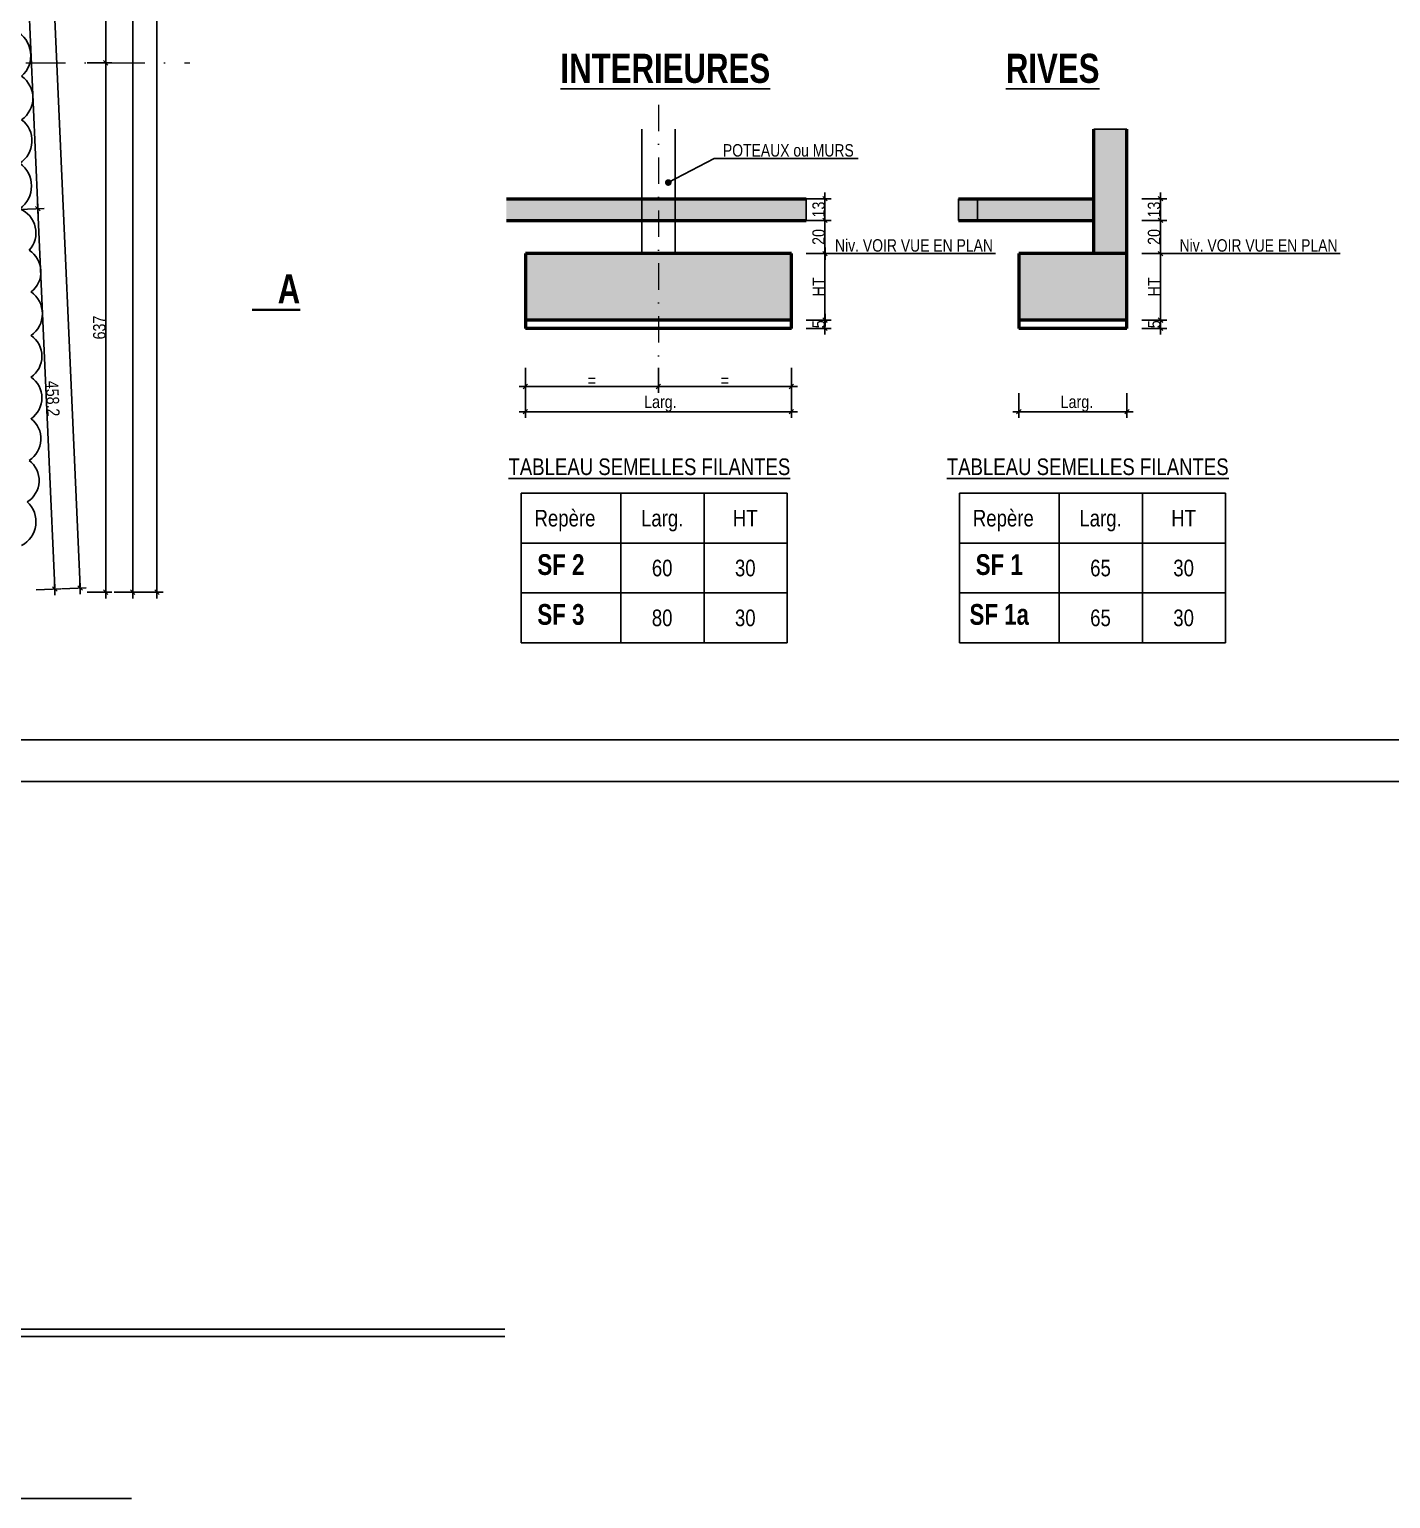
# Model space of a CAD drawing. Header units: centimetres. Extents: x -4990 to 114398, y -61489 to -12305.
# Drawn here: x 58459 to 60097, y -21877 to -20109 of the extents above; entities that cross this region are included whole.
import ezdxf
from ezdxf.enums import TextEntityAlignment as Align

# ---------------------------------------------------------------- set-up
doc = ezdxf.new("R2010")
doc.units = ezdxf.units.CM
doc.header["$LTSCALE"] = 0.5
doc.linetypes.add('TIRETPT2', pattern=[12.7, 6.35, -3.175, 0, -3.175])
doc.linetypes.add('TIRETPTX2', pattern=[50.8, 25.4, -12.7, 0, -12.7])
doc.layers.get('DEFPOINTS').update_dxf_attribs({"linetype": 'CONTINUOUS'})
for name, color, linetype in [('01_cote_gen', 4, 'CONTINUOUS'), ('01_linteaux', 2, 'CONTINUOUS'), ('01_poch_murs', 253, 'CONTINUOUS'), ('01_poch_poteaux', 250, 'CONTINUOUS'), ('01_texte', 230, 'CONTINUOUS'), ('AA_COTES', 2, 'CONTINUOUS')]:
    doc.layers.add(name, color=color, linetype=linetype)
doc.layers.add('01_murs_coup', color=5, linetype='CONTINUOUS', lineweight=60)
doc.layers.add('01_tram_axes', color=2, linetype='TIRETPTX2', lineweight=9)
doc.styles.add('impact', font='impact.ttf')
doc.styles.add('MATTE_TXT', font='arial.ttf')
doc.styles.add('STYLE2', font='ARIALN.TTF')
doc.dimstyles.new('JB25', dxfattribs={"dimscale": 0.1, "dimtxt": 150, "dimasz": 15, "dimexe": 0.1, "dimexo": 0.1, "dimgap": 0.09, "dimtad": 1, "dimdec": 1, "dimlfac": 0.5, "dimdsep": 46, "dimtxsty": 'STYLE2', "dimblk1": 'BOND_G', "dimblk2": 'BOND_D', "dimsah": 1, "dimcen": 1.5, "dimdle": 0.01, "dimse1": 1, "dimse2": 1, "dimclrd": 4, "dimclre": 2, "dimclrt": 6, "dimazin": 2, "dimtfac": 2.333333, "dimtdec": 1, "dimtix": 1, "dimtmove": 2, "dimatfit": 3, "dimldrblk": 'BOND_G', "dimfxl": 1, "dimtolj": 1, "dimtzin": 0, "dimarcsym": 0})
doc.dimstyles.new('JB50', dxfattribs={"dimscale": 0.1, "dimtxt": 150, "dimasz": 15, "dimexe": 0.1, "dimexo": 0.1, "dimgap": 0.09, "dimtad": 1, "dimdec": 1, "dimdsep": 46, "dimtxsty": 'STYLE2', "dimblk1": 'BOND_G', "dimblk2": 'BOND_D', "dimsah": 1, "dimcen": 1.5, "dimdle": 0.01, "dimse1": 1, "dimse2": 1, "dimclrd": 4, "dimclre": 2, "dimclrt": 6, "dimazin": 2, "dimtfac": 2.333333, "dimtdec": 1, "dimtix": 1, "dimtmove": 2, "dimatfit": 3, "dimldrblk": 'BOND_G', "dimfxl": 1, "dimtolj": 1, "dimtzin": 0, "dimarcsym": 0})

# ---------------------------------------------------------------- blocks, each defined once
blk = doc.blocks.new('BOND_G')
at = {"layer": 'AA_COTES', "color": 0}
for p, q in [((0, -5), (0, 15)), ((5, 0), (-5, 0)), ((1.8, 1.8), (-1.8, -1.8))]:
    blk.add_line(p, q, dxfattribs=at)
blk = doc.blocks.new('BOND_D')
at = {"layer": 'AA_COTES', "color": 0}
for p, q in [((5, 0), (-5, 0)), ((-1.8, -1.8), (1.8, 1.8)), ((0, 5), (0, -15))]:
    blk.add_line(p, q, dxfattribs=at)
blk = doc.blocks.new('*D976')
at = {"layer": '01_cote_gen', "color": 4, "lineweight": -2, "transparency": 16777216}
blk.add_line((58441.5, -19691.7), (58469.5, -20323.7), dxfattribs=at)
at = {"layer": 'DEFPOINTS', "color": 0, "transparency": 16777216}
for p in [(58355.6, -19694), (58383.8, -20329), (58469.5, -20325.2)]:
    blk.add_point(p, dxfattribs=at)
at = {"layer": '01_cote_gen', "color": 4, "lineweight": -2, "transparency": 16777216, "xscale": 1.5, "yscale": 1.5, "zscale": 1.5}
for name, p, rotation in [('BOND_G', (58441.4, -19690.2), 92.53888375303768), ('BOND_D', (58469.5, -20325.2), 272.5388837530377)]:
    blk.add_blockref(name, p, dxfattribs=dict(at, rotation=rotation))
at = {"layer": '01_cote_gen', "color": 6, "transparency": 16777216, "insert": (58463.1, -20007.4), "char_height": 15, "attachment_point": 5, "rotation": 272.5389, "style": 'STYLE2'}
blk.add_mtext('\\A1;635.6', dxfattribs=at)
blk = doc.blocks.new('*D978')
at = {"layer": '01_cote_gen', "color": 4, "lineweight": -2, "transparency": 16777216}
blk.add_line((58469.6, -20326.7), (58489.8, -20781.4), dxfattribs=at)
at = {"layer": 'DEFPOINTS', "color": 0, "transparency": 16777216}
for p in [(58383.8, -20329), (58404.1, -20786.7), (58489.8, -20782.9)]:
    blk.add_point(p, dxfattribs=at)
at = {"layer": '01_cote_gen', "color": 4, "lineweight": -2, "transparency": 16777216, "xscale": 1.5, "yscale": 1.5, "zscale": 1.5}
for name, p, rotation in [('BOND_G', (58469.5, -20325.2), 92.53888375313946), ('BOND_D', (58489.8, -20782.9), 272.5388837531395)]:
    blk.add_blockref(name, p, dxfattribs=dict(at, rotation=rotation))
at = {"layer": '01_cote_gen', "color": 6, "transparency": 16777216, "insert": (58487.4, -20553.7), "char_height": 15, "attachment_point": 5, "rotation": 272.5389, "style": 'STYLE2'}
blk.add_mtext('\\A1;458.2', dxfattribs=at)
blk = doc.blocks.new('*D979')
at = {"layer": '01_cote_gen', "color": 4, "lineweight": -2, "transparency": 16777216}
blk.add_line((58451.9, -19238.1), (58520.3, -20780.1), dxfattribs=at)
at = {"layer": 'DEFPOINTS', "color": 0, "transparency": 16777216}
for p in [(58335.6, -19241.7), (58404.1, -20786.7), (58520.3, -20781.6)]:
    blk.add_point(p, dxfattribs=at)
at = {"layer": '01_cote_gen', "color": 4, "lineweight": -2, "transparency": 16777216, "xscale": 1.5, "yscale": 1.5, "zscale": 1.5}
for name, p, rotation in [('BOND_G', (58451.8, -19236.6), 92.5388837530369), ('BOND_D', (58520.3, -20781.6), 272.5388837530369)]:
    blk.add_blockref(name, p, dxfattribs=dict(at, rotation=rotation))
at = {"layer": '01_cote_gen', "color": 6, "transparency": 16777216, "insert": (58493.7, -20008.7), "char_height": 15, "attachment_point": 5, "rotation": 272.5389, "style": 'STYLE2'}
blk.add_mtext('\\A1;1546.5', dxfattribs=at)
blk = doc.blocks.new('*D980')
at = {"layer": '01_cote_gen', "color": 4, "lineweight": -2, "transparency": 16777216}
blk.add_line((58551.2, -20151.2), (58551.2, -20785.2), dxfattribs=at)
at = {"layer": 'DEFPOINTS', "color": 0, "transparency": 16777216}
for p in [(58568.9, -20149.7), (58404.1, -20786.7), (58551.2, -20786.7)]:
    blk.add_point(p, dxfattribs=at)
at = {"layer": '01_cote_gen', "color": 4, "lineweight": -2, "transparency": 16777216, "xscale": 1.5, "yscale": 1.5, "zscale": 1.5}
for name, p, rotation in [('BOND_G', (58551.2, -20149.7), 90), ('BOND_D', (58551.2, -20786.7), 270)]:
    blk.add_blockref(name, p, dxfattribs=dict(at, rotation=rotation))
at = {"layer": '01_cote_gen', "color": 6, "transparency": 16777216, "insert": (58543.6, -20468.2), "char_height": 15, "attachment_point": 5, "rotation": 90, "style": 'STYLE2'}
blk.add_mtext('\\A1;637', dxfattribs=at)
blk = doc.blocks.new('*D981')
at = {"layer": '01_cote_gen', "color": 4, "lineweight": -2, "transparency": 16777216}
blk.add_line((58551.2, -19243.2), (58551.2, -20148.2), dxfattribs=at)
at = {"layer": 'DEFPOINTS', "color": 0, "transparency": 16777216}
for p in [(58335.6, -19241.7), (58528.7, -20149.7), (58551.2, -20149.7)]:
    blk.add_point(p, dxfattribs=at)
at = {"layer": '01_cote_gen', "color": 4, "lineweight": -2, "transparency": 16777216, "xscale": 1.5, "yscale": 1.5, "zscale": 1.5}
for name, p, rotation in [('BOND_G', (58551.2, -19241.7), 90), ('BOND_D', (58551.2, -20149.7), 270)]:
    blk.add_blockref(name, p, dxfattribs=dict(at, rotation=rotation))
at = {"layer": '01_cote_gen', "color": 6, "transparency": 16777216, "insert": (58543.6, -19695.7), "char_height": 15, "attachment_point": 5, "rotation": 90, "style": 'STYLE2'}
blk.add_mtext('\\A1;908', dxfattribs=at)
blk = doc.blocks.new('*D982')
at = {"layer": '01_cote_gen', "color": 4, "lineweight": -2, "transparency": 16777216}
blk.add_line((58583.7, -19243.2), (58583.7, -20785.2), dxfattribs=at)
at = {"layer": 'DEFPOINTS', "color": 0, "transparency": 16777216}
for p in [(58528.7, -19241.7), (58558.7, -20786.7), (58583.7, -20786.7)]:
    blk.add_point(p, dxfattribs=at)
at = {"layer": '01_cote_gen', "color": 4, "lineweight": -2, "transparency": 16777216, "xscale": 1.5, "yscale": 1.5, "zscale": 1.5}
for name, p, rotation in [('BOND_G', (58583.7, -19241.7), 90), ('BOND_D', (58583.7, -20786.7), 270)]:
    blk.add_blockref(name, p, dxfattribs=dict(at, rotation=rotation))
at = {"layer": '01_cote_gen', "color": 6, "transparency": 16777216, "insert": (58576.1, -20014.2), "char_height": 15, "attachment_point": 5, "rotation": 90, "style": 'STYLE2'}
blk.add_mtext('\\A1;1545', dxfattribs=at)
blk = doc.blocks.new('*D1045')
at = {"layer": '01_cote_gen', "color": 4, "lineweight": -2, "transparency": 16777216}
blk.add_line((58612.8, -18723.2), (58612.8, -20785.2), dxfattribs=at)
at = {"layer": 'DEFPOINTS', "color": 0, "transparency": 16777216}
for p in [(58561.2, -18721.7), (58528.7, -20786.7), (58612.8, -20786.7)]:
    blk.add_point(p, dxfattribs=at)
at = {"layer": '01_cote_gen', "color": 4, "lineweight": -2, "transparency": 16777216, "xscale": 1.5, "yscale": 1.5, "zscale": 1.5}
for name, p, rotation in [('BOND_G', (58612.8, -18721.7), 90), ('BOND_D', (58612.8, -20786.7), 270)]:
    blk.add_blockref(name, p, dxfattribs=dict(at, rotation=rotation))
at = {"layer": '01_cote_gen', "color": 6, "transparency": 16777216, "insert": (58605.2, -19754.2), "char_height": 15, "attachment_point": 5, "rotation": 90, "style": 'STYLE2'}
blk.add_mtext('\\A1;2065', dxfattribs=at)
blk = doc.blocks.new('*D1088')
at = {"layer": '01_poch_poteaux', "color": 4, "lineweight": -2, "transparency": 16777216}
blk.add_line((59374.6, -20539.2), (59217.6, -20539.2), dxfattribs=at)
at = {"layer": 'DEFPOINTS', "color": 0, "transparency": 16777216}
for p in [(59376.1, -20469.2), (59216.1, -20481.2), (59216.1, -20539.2)]:
    blk.add_point(p, dxfattribs=at)
at = {"layer": '01_poch_poteaux', "color": 4, "lineweight": -2, "transparency": 16777216, "xscale": 1.5, "yscale": 1.5, "zscale": 1.5, "rotation": 180}
blk.add_blockref('BOND_D', (59216.1, -20539.2), dxfattribs=at)
at = {"layer": '01_poch_poteaux', "color": 4, "lineweight": -2, "transparency": 16777216, "xscale": 1.5, "yscale": 1.5, "zscale": 1.5}
blk.add_blockref('BOND_G', (59376.1, -20539.2), dxfattribs=at)
at = {"layer": '01_poch_poteaux', "color": 6, "transparency": 16777216, "insert": (59296.1, -20531.7), "char_height": 15, "attachment_point": 5, "style": 'STYLE2'}
blk.add_mtext('\\A1;=', dxfattribs=at)
blk = doc.blocks.new('*D1089')
at = {"layer": '01_poch_poteaux', "color": 4, "lineweight": -2, "transparency": 16777216}
blk.add_line((59214.6, -20539.2), (59057.6, -20539.2), dxfattribs=at)
at = {"layer": 'DEFPOINTS', "color": 0, "transparency": 16777216}
for p in [(59216.1, -20469.2), (59056.1, -20481.2), (59056.1, -20539.2)]:
    blk.add_point(p, dxfattribs=at)
at = {"layer": '01_poch_poteaux', "color": 4, "lineweight": -2, "transparency": 16777216, "xscale": 1.5, "yscale": 1.5, "zscale": 1.5, "rotation": 180}
blk.add_blockref('BOND_D', (59056.1, -20539.2), dxfattribs=at)
at = {"layer": '01_poch_poteaux', "color": 4, "lineweight": -2, "transparency": 16777216, "xscale": 1.5, "yscale": 1.5, "zscale": 1.5}
blk.add_blockref('BOND_G', (59216.1, -20539.2), dxfattribs=at)
at = {"layer": '01_poch_poteaux', "color": 6, "transparency": 16777216, "insert": (59136.1, -20531.7), "char_height": 15, "attachment_point": 5, "style": 'STYLE2'}
blk.add_mtext('\\A1;=', dxfattribs=at)
blk = doc.blocks.new('*D1087')
at = {"layer": '01_cote_gen', "color": 4, "lineweight": -2, "transparency": 16777216}
blk.add_line((59416.5, -20314.7), (59416.5, -20337.7), dxfattribs=at)
at = {"layer": 'DEFPOINTS', "color": 0, "transparency": 16777216}
for p in [(59394, -20313.2), (59394, -20339.2), (59416.5, -20339.2)]:
    blk.add_point(p, dxfattribs=at)
at = {"layer": '01_cote_gen', "color": 4, "lineweight": -2, "transparency": 16777216, "xscale": 1.5, "yscale": 1.5, "zscale": 1.5}
for name, p, rotation in [('BOND_G', (59416.5, -20313.2), 90), ('BOND_D', (59416.5, -20339.2), 270)]:
    blk.add_blockref(name, p, dxfattribs=dict(at, rotation=rotation))
at = {"layer": '01_cote_gen', "color": 6, "transparency": 16777216, "insert": (59408.9, -20326.2), "char_height": 15, "attachment_point": 5, "rotation": 90, "style": 'STYLE2'}
blk.add_mtext('\\A1;13', dxfattribs=at)
blk = doc.blocks.new('*D1090')
at = {"layer": '01_cote_gen', "color": 4, "lineweight": -2, "transparency": 16777216}
blk.add_line((59416.5, -20340.7), (59416.5, -20377.7), dxfattribs=at)
at = {"layer": 'DEFPOINTS', "color": 0, "transparency": 16777216}
for p in [(59394, -20339.2), (59376.1, -20379.2), (59416.5, -20379.2)]:
    blk.add_point(p, dxfattribs=at)
at = {"layer": '01_cote_gen', "color": 4, "lineweight": -2, "transparency": 16777216, "xscale": 1.5, "yscale": 1.5, "zscale": 1.5}
for name, p, rotation in [('BOND_G', (59416.5, -20339.2), 90), ('BOND_D', (59416.5, -20379.2), 270)]:
    blk.add_blockref(name, p, dxfattribs=dict(at, rotation=rotation))
at = {"layer": '01_cote_gen', "color": 6, "transparency": 16777216, "insert": (59408.9, -20359.2), "char_height": 15, "attachment_point": 5, "rotation": 90, "style": 'STYLE2'}
blk.add_mtext('\\A1;20', dxfattribs=at)
blk = doc.blocks.new('*D1092')
at = {"layer": '01_cote_gen', "color": 4, "lineweight": -2, "transparency": 16777216}
blk.add_line((59374.6, -20569.5), (59057.6, -20569.5), dxfattribs=at)
at = {"layer": 'DEFPOINTS', "color": 0, "transparency": 16777216}
for p in [(59056.1, -20546.7), (59376.1, -20546.7), (59056.1, -20569.5)]:
    blk.add_point(p, dxfattribs=at)
at = {"layer": '01_cote_gen', "color": 4, "lineweight": -2, "transparency": 16777216, "xscale": 1.5, "yscale": 1.5, "zscale": 1.5, "rotation": 180}
blk.add_blockref('BOND_D', (59056.1, -20569.5), dxfattribs=at)
at = {"layer": '01_cote_gen', "color": 4, "lineweight": -2, "transparency": 16777216, "xscale": 1.5, "yscale": 1.5, "zscale": 1.5}
blk.add_blockref('BOND_G', (59376.1, -20569.5), dxfattribs=at)
at = {"layer": '01_cote_gen', "color": 6, "transparency": 16777216, "insert": (59216.1, -20559.8), "char_height": 15, "attachment_point": 5, "style": 'STYLE2'}
blk.add_mtext('\\A1; Larg.', dxfattribs=at)
blk = doc.blocks.new('*D1091')
at = {"layer": '01_cote_gen', "color": 4, "lineweight": -2, "transparency": 16777216}
blk.add_line((59416.5, -20460.7), (59416.5, -20467.7), dxfattribs=at)
at = {"layer": 'DEFPOINTS', "color": 0, "transparency": 16777216}
for p in [(59376.1, -20459.2), (59376.1, -20469.2), (59416.5, -20469.2)]:
    blk.add_point(p, dxfattribs=at)
at = {"layer": '01_cote_gen', "color": 4, "lineweight": -2, "transparency": 16777216, "xscale": 1.5, "yscale": 1.5, "zscale": 1.5}
for name, p, rotation in [('BOND_G', (59416.5, -20459.2), 90), ('BOND_D', (59416.5, -20469.2), 270)]:
    blk.add_blockref(name, p, dxfattribs=dict(at, rotation=rotation))
at = {"layer": '01_cote_gen', "color": 6, "transparency": 16777216, "insert": (59408.9, -20464.2), "char_height": 15, "attachment_point": 5, "rotation": 90, "style": 'STYLE2'}
blk.add_mtext('\\A1;5', dxfattribs=at)
blk = doc.blocks.new('*D1093')
at = {"layer": '01_cote_gen', "color": 4, "lineweight": -2, "transparency": 16777216}
blk.add_line((59416.5, -20380.7), (59416.5, -20457.7), dxfattribs=at)
at = {"layer": 'DEFPOINTS', "color": 0, "transparency": 16777216}
for p in [(59394, -20379.2), (59394, -20459.2), (59416.5, -20459.2)]:
    blk.add_point(p, dxfattribs=at)
at = {"layer": '01_cote_gen', "color": 4, "lineweight": -2, "transparency": 16777216, "xscale": 1.5, "yscale": 1.5, "zscale": 1.5}
for name, p, rotation in [('BOND_G', (59416.5, -20379.2), 90), ('BOND_D', (59416.5, -20459.2), 270)]:
    blk.add_blockref(name, p, dxfattribs=dict(at, rotation=rotation))
at = {"layer": '01_cote_gen', "color": 6, "transparency": 16777216, "insert": (59409, -20419.2), "char_height": 15, "attachment_point": 5, "rotation": 90, "style": 'STYLE2'}
blk.add_mtext('\\A1;HT', dxfattribs=at)
blk = doc.blocks.new('*D1094')
at = {"layer": '01_cote_gen', "color": 4, "lineweight": -2, "transparency": 16777216}
blk.add_line((59820.2, -20314.7), (59820.2, -20337.7), dxfattribs=at)
at = {"layer": 'DEFPOINTS', "color": 0, "transparency": 16777216}
for p in [(59797.7, -20313.2), (59797.7, -20339.2), (59820.2, -20339.2)]:
    blk.add_point(p, dxfattribs=at)
at = {"layer": '01_cote_gen', "color": 4, "lineweight": -2, "transparency": 16777216, "xscale": 1.5, "yscale": 1.5, "zscale": 1.5}
for name, p, rotation in [('BOND_G', (59820.2, -20313.2), 90), ('BOND_D', (59820.2, -20339.2), 270)]:
    blk.add_blockref(name, p, dxfattribs=dict(at, rotation=rotation))
at = {"layer": '01_cote_gen', "color": 6, "transparency": 16777216, "insert": (59812.5, -20326.2), "char_height": 15, "attachment_point": 5, "rotation": 90, "style": 'STYLE2'}
blk.add_mtext('\\A1;13', dxfattribs=at)
blk = doc.blocks.new('*D1095')
at = {"layer": '01_cote_gen', "color": 4, "lineweight": -2, "transparency": 16777216}
blk.add_line((59820.2, -20340.7), (59820.2, -20377.7), dxfattribs=at)
at = {"layer": 'DEFPOINTS', "color": 0, "transparency": 16777216}
for p in [(59797.7, -20339.2), (59779.8, -20379.2), (59820.2, -20379.2)]:
    blk.add_point(p, dxfattribs=at)
at = {"layer": '01_cote_gen', "color": 4, "lineweight": -2, "transparency": 16777216, "xscale": 1.5, "yscale": 1.5, "zscale": 1.5}
for name, p, rotation in [('BOND_G', (59820.2, -20339.2), 90), ('BOND_D', (59820.2, -20379.2), 270)]:
    blk.add_blockref(name, p, dxfattribs=dict(at, rotation=rotation))
at = {"layer": '01_cote_gen', "color": 6, "transparency": 16777216, "insert": (59812.5, -20359.2), "char_height": 15, "attachment_point": 5, "rotation": 90, "style": 'STYLE2'}
blk.add_mtext('\\A1;20', dxfattribs=at)
blk = doc.blocks.new('*D1096')
at = {"layer": '01_cote_gen', "color": 4, "lineweight": -2, "transparency": 16777216}
blk.add_line((59778.3, -20569.5), (59651.3, -20569.5), dxfattribs=at)
at = {"layer": 'DEFPOINTS', "color": 0, "transparency": 16777216}
for p in [(59649.8, -20546.7), (59779.8, -20546.7), (59649.8, -20569.5)]:
    blk.add_point(p, dxfattribs=at)
at = {"layer": '01_cote_gen', "color": 4, "lineweight": -2, "transparency": 16777216, "xscale": 1.5, "yscale": 1.5, "zscale": 1.5, "rotation": 180}
blk.add_blockref('BOND_D', (59649.8, -20569.5), dxfattribs=at)
at = {"layer": '01_cote_gen', "color": 4, "lineweight": -2, "transparency": 16777216, "xscale": 1.5, "yscale": 1.5, "zscale": 1.5}
blk.add_blockref('BOND_G', (59779.8, -20569.5), dxfattribs=at)
at = {"layer": '01_cote_gen', "color": 6, "transparency": 16777216, "insert": (59714.8, -20559.8), "char_height": 15, "attachment_point": 5, "style": 'STYLE2'}
blk.add_mtext('\\A1;  Larg.', dxfattribs=at)
blk = doc.blocks.new('*D1097')
at = {"layer": '01_cote_gen', "color": 4, "lineweight": -2, "transparency": 16777216}
blk.add_line((59820.2, -20460.7), (59820.2, -20467.7), dxfattribs=at)
at = {"layer": 'DEFPOINTS', "color": 0, "transparency": 16777216}
for p in [(59779.8, -20459.2), (59779.8, -20469.2), (59820.2, -20469.2)]:
    blk.add_point(p, dxfattribs=at)
at = {"layer": '01_cote_gen', "color": 4, "lineweight": -2, "transparency": 16777216, "xscale": 1.5, "yscale": 1.5, "zscale": 1.5}
for name, p, rotation in [('BOND_G', (59820.2, -20459.2), 90), ('BOND_D', (59820.2, -20469.2), 270)]:
    blk.add_blockref(name, p, dxfattribs=dict(at, rotation=rotation))
at = {"layer": '01_cote_gen', "color": 6, "transparency": 16777216, "insert": (59812.6, -20464.2), "char_height": 15, "attachment_point": 5, "rotation": 90, "style": 'STYLE2'}
blk.add_mtext('\\A1;5', dxfattribs=at)
blk = doc.blocks.new('*D1098')
at = {"layer": '01_cote_gen', "color": 4, "lineweight": -2, "transparency": 16777216}
blk.add_line((59820.2, -20380.7), (59820.2, -20457.7), dxfattribs=at)
at = {"layer": 'DEFPOINTS', "color": 0, "transparency": 16777216}
for p in [(59797.7, -20379.2), (59797.7, -20459.2), (59820.2, -20459.2)]:
    blk.add_point(p, dxfattribs=at)
at = {"layer": '01_cote_gen', "color": 4, "lineweight": -2, "transparency": 16777216, "xscale": 1.5, "yscale": 1.5, "zscale": 1.5}
for name, p, rotation in [('BOND_G', (59820.2, -20379.2), 90), ('BOND_D', (59820.2, -20459.2), 270)]:
    blk.add_blockref(name, p, dxfattribs=dict(at, rotation=rotation))
at = {"layer": '01_cote_gen', "color": 6, "transparency": 16777216, "insert": (59812.7, -20419.2), "char_height": 15, "attachment_point": 5, "rotation": 90, "style": 'STYLE2'}
blk.add_mtext('\\A1;HT', dxfattribs=at)

msp = doc.modelspace()

# ---------------------------------------------------------------- hatches: boundary and pattern name
at = {"layer": '01_poch_murs'}
h = msp.add_hatch(color=256, dxfattribs=at)
h.dxf.hatch_style = 1
h.paths.add_polyline_path([(59779.792, -20229.656), (59739.792, -20229.656), (59739.792, -20379.245), (59779.792, -20379.245)])
h = msp.add_hatch(color=256, dxfattribs=at)
h.dxf.hatch_style = 1
h.paths.add_polyline_path([(59394.041, -20313.248), (59033.34, -20313.246), (59033.34, -20339.246), (59394.041, -20339.248)])
h.paths.add_polyline_path([(59376.134, -20379.245), (59056.134, -20379.245), (59056.134, -20459.245), (59376.134, -20459.245)])
h = msp.add_hatch(color=256, dxfattribs=at)
h.dxf.hatch_style = 1
h.paths.add_polyline_path([(59739.792, -20313.247), (59576.998, -20313.246), (59576.998, -20339.246), (59739.792, -20339.247)])
h.paths.add_polyline_path([(59779.792, -20379.245), (59649.792, -20379.245), (59649.792, -20459.245), (59779.792, -20459.245)])

# ---------------------------------------------------------------- linework, layer by layer
at = {"layer": '01_cote_gen'}
for p, q in [((60530.567, -21014.429), (55297.934, -21014.429)), ((58059.454, -21673.507), (59031.299, -21673.507)), ((58065.454, -21682.507), (59031.299, -21682.507)), ((55678.192, -21877.492), (58582.087, -21877.492))]:
    msp.add_line(p, q, dxfattribs=at)
at = {"layer": '01_linteaux'}
for p, q in [((59196.134, -20379.245), (59196.134, -20229.656)), ((59236.134, -20379.245), (59236.134, -20229.656))]:
    msp.add_line(p, q, dxfattribs=at)
at = {"layer": '01_murs_coup', "linetype": 'TIRETPT2', "lineweight": 0, "ltscale": 15}
msp.add_line((57215.532, -20149.725), (58652.48, -20149.725), dxfattribs=at)
at = {"layer": '01_murs_coup', "linetype": 'Continuous', "lineweight": 50}
for p, q in [((59739.792, -20379.245), (59739.792, -20229.656)), ((59779.792, -20379.245), (59779.792, -20229.656)), ((59033.34, -20313.246), (59394.042, -20313.248)), ((59576.998, -20313.246), (59739.792, -20313.247)), ((59033.34, -20339.246), (59394.042, -20339.248)), ((59576.998, -20339.246), (59739.792, -20339.247)), ((59376.134, -20379.245), (59056.134, -20379.245)), ((59056.134, -20379.245), (59056.134, -20469.245)), ((59376.134, -20469.245), (59376.134, -20379.245)), ((59779.792, -20379.245), (59649.792, -20379.245)), ((59649.792, -20379.245), (59649.792, -20469.245)), ((59779.792, -20469.245), (59779.792, -20379.245)), ((59376.134, -20459.245), (59056.134, -20459.245)), ((59376.134, -20469.245), (59056.134, -20469.245)), ((59779.792, -20459.245), (59649.792, -20459.245)), ((59779.792, -20469.245), (59649.792, -20469.245))]:
    msp.add_line(p, q, dxfattribs=at)
at = {"layer": '01_poch_murs'}
for p, q in [((59739.792, -20229.656), (59779.792, -20229.656)), ((59394.042, -20313.248), (59394.041, -20339.248)), ((59576.998, -20313.246), (59576.998, -20339.246)), ((59599.792, -20313.248), (59599.792, -20339.248))]:
    msp.add_line(p, q, dxfattribs=at)
at = {"layer": '01_texte'}
for p, q in [((59283.333, -20264.615), (59227.989, -20293.712)), ((59283.333, -20264.615), (59456.465, -20264.615)), ((59424.042, -20379.245), (59621.771, -20379.245)), ((59827.095, -20379.245), (60036.306, -20379.245)), ((59051.068, -20667.633), (59171.068, -20667.633)), ((59051.068, -20727.633), (59051.068, -20667.633)), ((59171.068, -20667.633), (59271.068, -20667.633)), ((59171.068, -20727.633), (59171.068, -20667.633)), ((59271.068, -20667.633), (59371.068, -20667.633)), ((59271.068, -20727.633), (59271.068, -20667.633)), ((59271.068, -20727.633), (59271.068, -20667.633)), ((59371.068, -20727.633), (59371.068, -20667.633)), ((59578.425, -20667.633), (59698.425, -20667.633)), ((59578.425, -20727.633), (59578.425, -20667.633)), ((59698.425, -20667.633), (59798.425, -20667.633)), ((59698.425, -20727.633), (59698.425, -20667.633)), ((59798.425, -20667.633), (59898.425, -20667.633)), ((59798.425, -20727.633), (59798.425, -20667.633)), ((59798.425, -20727.633), (59798.425, -20667.633)), ((59898.425, -20727.633), (59898.425, -20667.633)), ((59051.068, -20727.633), (59171.068, -20727.633)), ((59051.068, -20787.633), (59051.068, -20727.633)), ((59171.068, -20727.633), (59271.068, -20727.633)), ((59171.068, -20787.633), (59171.068, -20727.633)), ((59271.068, -20727.633), (59371.068, -20727.633)), ((59271.068, -20787.633), (59271.068, -20727.633)), ((59271.068, -20787.633), (59271.068, -20727.633)), ((59371.068, -20787.633), (59371.068, -20727.633)), ((59578.425, -20727.633), (59698.425, -20727.633)), ((59578.425, -20787.633), (59578.425, -20727.633)), ((59698.425, -20727.633), (59798.425, -20727.633)), ((59698.425, -20787.633), (59698.425, -20727.633)), ((59798.425, -20727.633), (59898.425, -20727.633)), ((59798.425, -20787.633), (59798.425, -20727.633)), ((59798.425, -20787.633), (59798.425, -20727.633)), ((59898.425, -20787.633), (59898.425, -20727.633)), ((59051.068, -20787.633), (59171.068, -20787.633)), ((59051.068, -20847.633), (59051.068, -20787.633)), ((59171.068, -20787.633), (59271.068, -20787.633)), ((59171.068, -20847.633), (59171.068, -20787.633)), ((59271.068, -20787.633), (59371.068, -20787.633)), ((59271.068, -20847.633), (59271.068, -20787.633)), ((59271.068, -20847.633), (59271.068, -20787.633)), ((59371.068, -20847.633), (59371.068, -20787.633)), ((59578.425, -20787.633), (59698.425, -20787.633)), ((59578.425, -20847.633), (59578.425, -20787.633)), ((59698.425, -20787.633), (59798.425, -20787.633)), ((59698.425, -20847.633), (59698.425, -20787.633)), ((59798.425, -20787.633), (59898.425, -20787.633)), ((59798.425, -20847.633), (59798.425, -20787.633)), ((59798.425, -20847.633), (59798.425, -20787.633)), ((59898.425, -20847.633), (59898.425, -20787.633)), ((59051.068, -20847.633), (59171.068, -20847.633)), ((59171.068, -20847.633), (59271.068, -20847.633)), ((59271.068, -20847.633), (59371.068, -20847.633)), ((59578.425, -20847.633), (59698.425, -20847.633)), ((59698.425, -20847.633), (59798.425, -20847.633)), ((59798.425, -20847.633), (59898.425, -20847.633)), ((60530.567, -20964.429), (55347.934, -20964.429))]:
    msp.add_line(p, q, dxfattribs=at)
for points in [[(58449.993, -20165.771, 0.52056705), (58443.158, -20111.119, 0.52056705)], [(58449.993, -20218.145, 0.52056705), (58449.993, -20165.771, 0.52056705)], [(58447.715, -20270.52, 0.52056705), (58449.993, -20218.145, 0.52056705)], [(58447.715, -20325.172, 0.52056705), (58447.715, -20270.52, 0.52056705)], [(58459.108, -20375.269, 0.52056705), (58447.715, -20325.172, 0.52056705)], [(58459.108, -20628.034, 0.52056705), (58461.387, -20577.936, 0.52056705), (58461.387, -20577.936, 0.52056705), (58461.387, -20527.839, 0.52056705), (58461.387, -20527.839, 0.52056705), (58461.387, -20477.741, 0.52056705), (58461.387, -20477.741, 0.52056705), (58461.387, -20425.367, 0.52056705), (58461.387, -20425.367, 0.52056705), (58459.108, -20375.269, 0.52056705)], [(58456.829, -20678.131, 0.52056705), (58459.108, -20628.034, 0.52056705)], [(58449.993, -20730.506, 0.52056705), (58456.829, -20678.131, 0.52056705)]]:
    msp.add_lwpolyline(points, format="xyb", dxfattribs=at)
at = {"layer": '01_texte', "const_width": 4}
msp.add_lwpolyline([(59225.989, -20293.712, 1), (59229.989, -20293.712, 1)], format="xyb", close=True, dxfattribs=at)
at = {"layer": '01_texte', "const_width": 3}
msp.add_lwpolyline([(58785.486, -20446.82), (58726.985, -20446.82)], dxfattribs=at)
at = {"layer": '01_tram_axes', "linetype": 'TIRETPT2', "ltscale": 10}
msp.add_line((59216.134, -20200.07), (59216.134, -20546.708), dxfattribs=at)

# ---------------------------------------------------------------- block references
at = {"layer": '01_cote_gen', "color": 4, "xscale": 1.5, "yscale": 1.5, "zscale": 1.5}
for name, p, rotation in [('BOND_G', (59416.542, -20379.245), 90), ('BOND_G', (59820.199, -20379.245), 90), ('BOND_D', (59416.542, -20459.245), 270), ('BOND_D', (59820.199, -20459.245), 270)]:
    msp.add_blockref(name, p, dxfattribs=dict(at, rotation=rotation))

# ---------------------------------------------------------------- texts
at = {"layer": '01_texte', "style": 'impact'}
for s, height, p in [('%%UINTERIEURES', 35, (59224.39, -20184.235)), ('%%URIVES', 35, (59690.385, -20184.235)), ('SF 2', 25, (59098.796, -20773.434)), ('SF 1', 25, (59626.153, -20773.434)), ('SF 3', 25, (59098.796, -20833.434)), ('SF 1a', 25, (59626.153, -20833.434))]:
    msp.add_text(s, height=height, dxfattribs=at).set_placement(p, align=Align.BOTTOM_CENTER)
at = {"layer": '01_texte', "style": 'MATTE_TXT', "width": 0.8}
for s, height, p in [('POTEAUX ou MURS', 15, (59372.429, -20266.943)), ('Niv. VOIR VUE EN PLAN', 15, (59523.577, -20381.398)), ('Niv. VOIR VUE EN PLAN', 15, (59938.083, -20381.398)), ('%%UTABLEAU SEMELLES FILANTES', 20, (59205.274, -20651.724)), ('%%UTABLEAU SEMELLES FILANTES', 20, (59732.631, -20651.724)), ('Repère', 20, (59103.714, -20713.576)), ('Repère', 20, (59631.071, -20713.576)), ('Larg.', 20, (59220.611, -20713.576)), ('HT', 20, (59320.611, -20713.576)), ('Larg.', 20, (59747.967, -20713.576)), ('HT', 20, (59847.967, -20713.576)), ('60', 20, (59220.611, -20773.576)), ('30', 20, (59320.611, -20773.576)), ('65', 20, (59747.967, -20773.576)), ('30', 20, (59847.967, -20773.576)), ('80', 20, (59220.611, -20833.576)), ('30', 20, (59320.611, -20833.576)), ('65', 20, (59747.967, -20833.576)), ('30', 20, (59847.967, -20833.576))]:
    msp.add_text(s, height=height, dxfattribs=at).set_placement(p, align=Align.BOTTOM_CENTER)
at = {"layer": '01_texte', "style": 'impact'}
msp.add_text('A', height=35, rotation=0, dxfattribs=at).set_placement((58771.63, -20449.673), align=Align.BOTTOM_CENTER)

# ---------------------------------------------------------------- dimensions: what is measured, and where the dimension line sits
at = {"layer": '01_cote_gen'}
for base, p1, p2, dimstyle, picture, middle in [((58612.84, -20786.724), (58561.236, -18721.727), (58528.748, -20786.724), 'JB50', '*D1045', (58605.172, -19754.226)), ((58551.248, -20149.725), (58335.58, -19241.731), (58528.748, -20149.725), 'JB50', '*D981', (58543.58, -19695.728)), ((58583.736, -20786.724), (58528.748, -19241.731), (58558.748, -20786.724), 'JB50', '*D982', (58576.068, -20014.228)), ((58551.248, -20786.724), (58568.949, -20149.725), (58404.087, -20786.724), 'JB50', '*D980', (58543.58, -20468.225)), ((59416.542, -20339.248), (59394.042, -20313.248), (59394.042, -20339.248), 'JB25', '*D1087', (59408.874, -20326.248)), ((59820.199, -20339.248), (59797.699, -20313.248), (59797.699, -20339.248), 'JB25', '*D1094', (59812.532, -20326.248)), ((59416.542, -20379.245), (59394.042, -20339.248), (59376.134, -20379.245), 'JB25', '*D1090', (59408.874, -20359.246)), ((59820.199, -20379.245), (59797.699, -20339.248), (59779.792, -20379.245), 'JB25', '*D1095', (59812.532, -20359.246)), ((59416.542, -20469.245), (59376.134, -20459.245), (59376.134, -20469.245), 'JB25', '*D1091', (59408.905, -20464.245)), ((59820.199, -20469.245), (59779.792, -20459.245), (59779.792, -20469.245), 'JB25', '*D1097', (59812.563, -20464.245))]:
    dim = msp.add_linear_dim(base=base, p1=p1, p2=p2, angle=90, dimstyle=dimstyle, dxfattribs=at)
    dim.commit()
    dim.dimension.update_dxf_attribs({"geometry": picture, "text_midpoint": middle})
for p1, p2, distance, picture, middle in [((58335.58, -19241.731), (58404.087, -20786.724), 116.347, '*D979', (58493.726, -20008.734)), ((58355.635, -19694.008), (58383.791, -20329.008), 85.843, '*D976', (58463.132, -20007.365)), ((58383.791, -20329.008), (58404.087, -20786.724), 85.843, '*D978', (58487.358, -20553.724))]:
    dim = msp.add_aligned_dim(p1=p1, p2=p2, distance=distance, dimstyle='JB50', dxfattribs=at)
    dim.commit()
    dim.dimension.update_dxf_attribs({"geometry": picture, "text_midpoint": middle})
for base, p1, p2, picture, middle in [((59416.542, -20459.245), (59394.042, -20379.245), (59394.042, -20459.245), '*D1093', (59409.033, -20419.245)), ((59820.199, -20459.245), (59797.699, -20379.245), (59797.699, -20459.245), '*D1098', (59812.69, -20419.245))]:
    dim = msp.add_linear_dim(base=base, p1=p1, p2=p2, angle=90, text='HT', dimstyle='JB25', dxfattribs=at)
    dim.commit()
    dim.dimension.update_dxf_attribs({"geometry": picture, "text_midpoint": middle})
for base, p1, p2, text, picture, middle in [((59056.134, -20569.516), (59376.134, -20546.708), (59056.134, -20546.708), ' Larg.', '*D1092', (59216.134, -20559.802)), ((59649.792, -20569.516), (59779.792, -20546.708), (59649.792, -20546.708), '  Larg.', '*D1096', (59714.792, -20559.802))]:
    dim = msp.add_linear_dim(base=base, p1=p1, p2=p2, text=text, dimstyle='JB25', dxfattribs=at)
    dim.commit()
    dim.dimension.update_dxf_attribs({"geometry": picture, "text_midpoint": middle})
at = {"layer": '01_poch_poteaux'}
for base, p1, p2, picture, middle in [((59056.134, -20539.208), (59216.134, -20469.245), (59056.134, -20481.152), '*D1089', (59136.134, -20531.699)), ((59216.134, -20539.208), (59376.134, -20469.245), (59216.134, -20481.152), '*D1088', (59296.134, -20531.699))]:
    dim = msp.add_linear_dim(base=base, p1=p1, p2=p2, text='=', dimstyle='JB25', dxfattribs=at)
    dim.commit()
    dim.dimension.update_dxf_attribs({"geometry": picture, "text_midpoint": middle})

doc.saveas('drawing.dxf')
